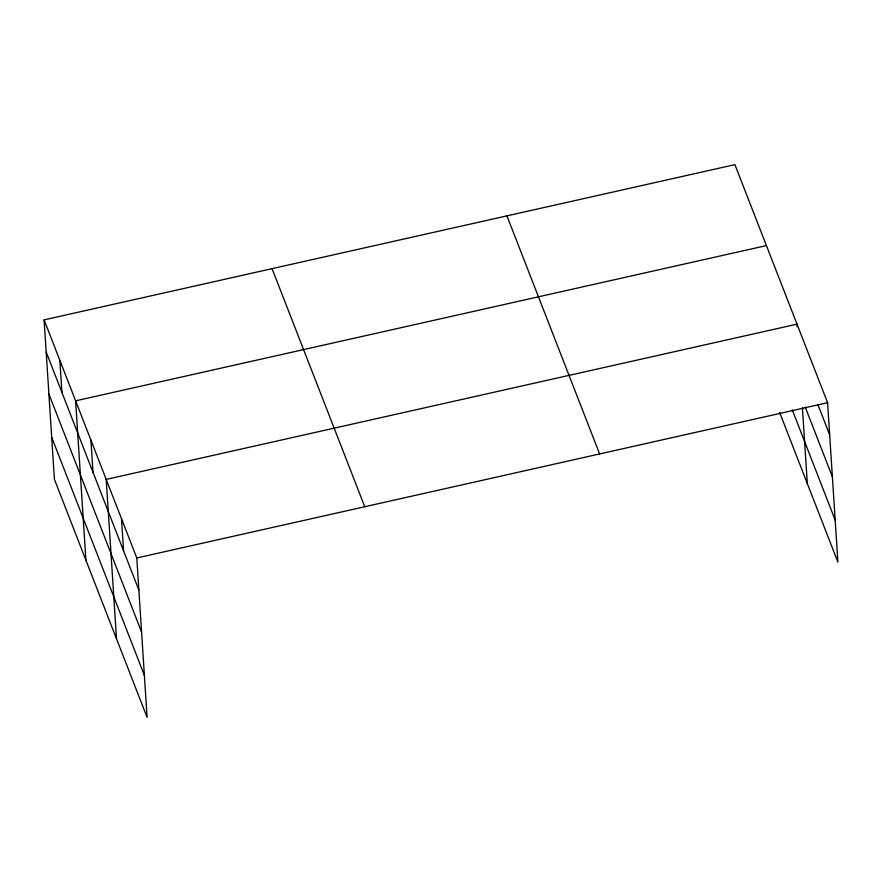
<?xml version="1.0" encoding="UTF-8"?>
<svg xmlns="http://www.w3.org/2000/svg" width="882" height="882" viewBox="0 0 882 882"><rect width="100%" height="100%" fill="white"/><g stroke="black" fill="none" stroke-linecap="round" stroke-linejoin="round"><path stroke-width="1.32" d="M44.1 319.879L136.787 557.964L147.096 717.364L54.408 479.29L44.1 319.879L734.904 164.636L827.592 402.71L837.9 562.121L779.688 412.589M766.414 245.582L75.609 400.836L85.918 560.235M136.787 557.964L827.592 402.71M817.834 404.441L829.675 434.859M805.255 407.153L832.388 476.853M792.268 409.876L835.188 520.115M506.941 215.87L599.628 453.943M272.064 268.646L364.751 506.731M46.184 352.028L138.871 590.113M48.896 394.022L141.583 632.107M51.696 437.296L144.383 675.369M797.174 326.825L797.008 324.146L106.204 479.4L116.512 638.8M802.411 407.749L807.317 483.545M121.496 518.682L123.568 550.82M90.912 440.118L92.985 472.256M59.855 360.352L61.938 392.501"/></g></svg>
